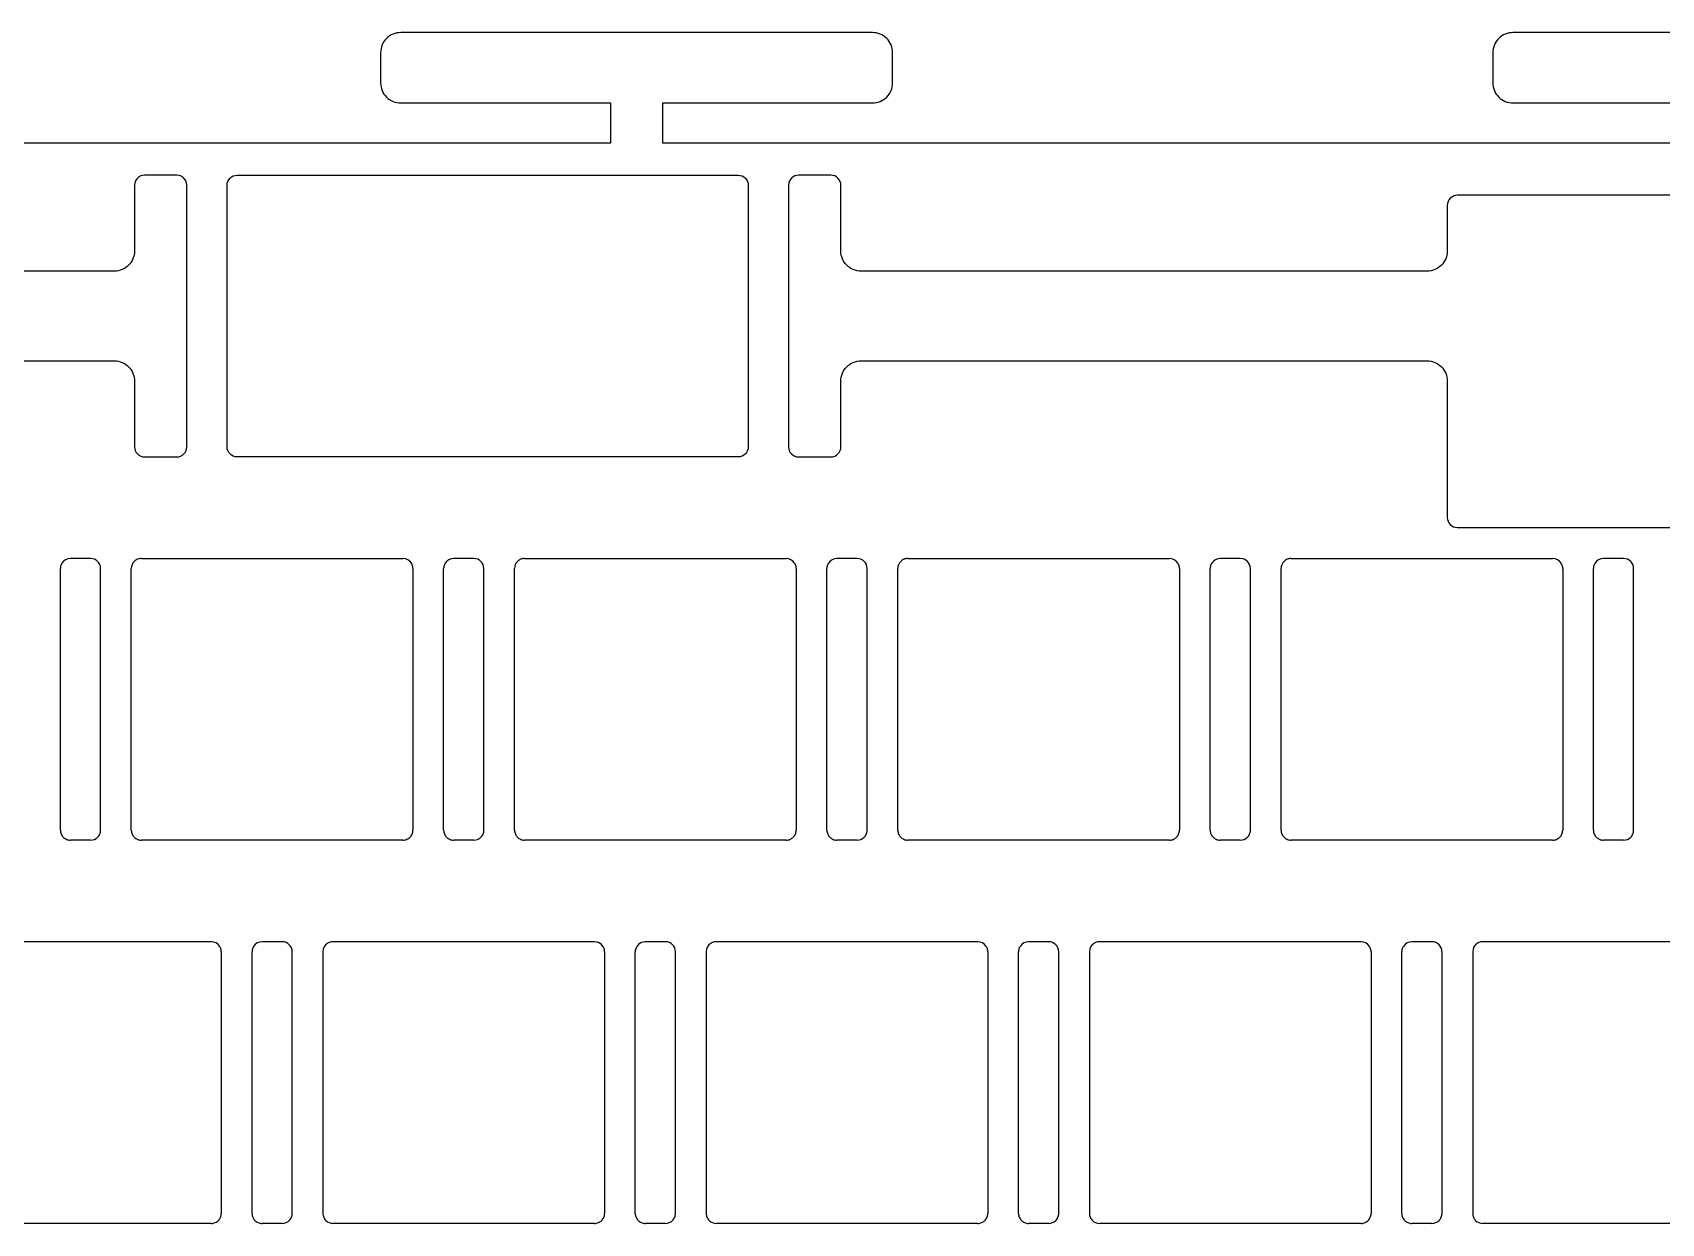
# Model space of a CAD drawing. Header units: millimetres. Extents: x -167 to 146, y -50 to 78.
# Drawn here: x -13 to 68, y 19.2 to 78.4 of the extents above; entities that cross this region are included whole.
import ezdxf

# ---------------------------------------------------------------- set-up
doc = ezdxf.new("R2010")
doc.units = ezdxf.units.MM
doc.layers.get('0').update_dxf_attribs({"linetype": 'CONTINUOUS'})

msp = doc.modelspace()

# ---------------------------------------------------------------- linework, layer by layer
for p, q in [((-7.573, 52.253), (-7.573, 52.253)), ((-7.564, 52.253), (5.436, 52.253)), ((11.477, 52.253), (11.477, 52.253)), ((11.486, 52.253), (24.486, 52.253)), ((30.536, 52.253), (43.536, 52.253)), ((49.586, 52.253), (62.586, 52.253)), ((-11.589, 38.753), (-11.589, 51.753)), ((-9.589, 38.753), (-9.589, 51.753)), ((-8.064, 38.753), (-8.064, 51.753)), ((5.936, 51.753), (5.936, 38.753)), ((7.461, 38.753), (7.461, 51.753)), ((9.461, 38.753), (9.461, 51.753)), ((10.986, 38.753), (10.986, 51.753)), ((24.986, 51.753), (24.986, 38.753)), ((26.511, 38.753), (26.511, 51.753)), ((28.511, 38.753), (28.511, 51.753)), ((30.036, 38.753), (30.036, 51.753)), ((44.036, 51.753), (44.036, 38.753)), ((45.561, 38.753), (45.561, 51.753)), ((47.561, 38.753), (47.561, 51.753)), ((49.086, 38.753), (49.086, 51.753)), ((63.086, 51.753), (63.086, 38.753)), ((64.611, 38.753), (64.611, 51.753)), ((66.611, 38.753), (66.611, 51.753)), ((-10.089, 38.253), (-11.089, 38.253)), ((5.436, 38.253), (-7.564, 38.253)), ((8.961, 38.253), (7.961, 38.253)), ((24.486, 38.253), (11.486, 38.253)), ((28.011, 38.253), (27.011, 38.253)), ((43.536, 38.253), (30.536, 38.253)), ((47.061, 38.253), (46.061, 38.253)), ((62.586, 38.253), (49.586, 38.253)), ((66.111, 38.253), (65.111, 38.253)), ((-4.089, 33.203), (-17.089, 33.203)), ((-4.089, 33.203), (-4.089, 33.203)), ((14.961, 33.203), (1.961, 33.203)), ((14.961, 33.203), (14.961, 33.203)), ((34.011, 33.203), (21.011, 33.203)), ((34.011, 33.203), (34.011, 33.203)), ((53.061, 33.203), (40.061, 33.203)), ((53.061, 33.203), (53.061, 33.203)), ((72.111, 33.203), (59.111, 33.203)), ((-3.589, 32.711), (-3.589, 32.711)), ((-3.589, 32.703), (-3.589, 19.703)), ((-2.064, 19.703), (-2.064, 32.703)), ((-0.064, 19.703), (-0.064, 32.703)), ((1.461, 32.703), (1.461, 19.703)), ((1.461, 32.703), (1.461, 32.703)), ((15.461, 32.711), (15.461, 32.711)), ((15.461, 32.703), (15.461, 19.703)), ((16.986, 19.703), (16.986, 32.703)), ((18.986, 19.703), (18.986, 32.703)), ((20.511, 32.703), (20.511, 19.703)), ((20.511, 32.703), (20.511, 32.703)), ((34.511, 32.711), (34.511, 32.711)), ((34.511, 32.703), (34.511, 19.703)), ((36.036, 19.703), (36.036, 32.703)), ((38.036, 19.703), (38.036, 32.703)), ((39.561, 32.703), (39.561, 19.703)), ((39.561, 32.703), (39.561, 32.703)), ((53.561, 32.711), (53.561, 32.711)), ((53.561, 32.703), (53.561, 19.703)), ((55.086, 19.703), (55.086, 32.703)), ((57.086, 19.703), (57.086, 32.703)), ((58.611, 32.703), (58.611, 19.703)), ((58.611, 32.703), (58.611, 32.703)), ((-4.089, 19.203), (-17.089, 19.203)), ((-0.564, 19.203), (-1.564, 19.203)), ((14.961, 19.203), (1.961, 19.203)), ((18.486, 19.203), (17.486, 19.203)), ((34.011, 19.203), (21.011, 19.203)), ((37.536, 19.203), (36.536, 19.203)), ((53.061, 19.203), (40.061, 19.203)), ((56.586, 19.203), (55.586, 19.203)), ((72.111, 19.203), (59.111, 19.203))]:
    msp.add_line(p, q)
for points in [[(71.037, 72.892), (18.353, 72.892), (18.353, 74.892), (28.776, 74.892, 0.414214), (29.776, 75.892), (29.776, 77.392, 0.414214), (28.776, 78.392), (5.329, 78.392, 0.414214), (4.329, 77.392), (4.329, 75.892, 0.414214), (5.329, 74.892), (15.753, 74.892), (15.753, 72.892), (-36.932, 72.892)], [(84.061, 78.392), (60.614, 78.392, 0.414214), (59.614, 77.392), (59.614, 75.892, 0.414214), (60.614, 74.892), (71.037, 74.892)]]:
    msp.add_lwpolyline(points, format="xyb")
for points in [[(-42.658, 54.295, 0.414214), (-42.158, 53.795), (-31.396, 53.795, 0.414214), (-30.896, 54.295), (-30.896, 61.073, -0.414214), (-29.896, 62.073), (-8.904, 62.073, -0.414214), (-7.904, 61.073), (-7.904, 57.803, 0.414214), (-7.404, 57.303), (-5.802, 57.303, 0.414214), (-5.302, 57.803), (-5.302, 70.803, 0.414214), (-5.802, 71.303), (-7.404, 71.303, 0.414214), (-7.904, 70.803), (-7.904, 67.532, -0.414214), (-8.904, 66.532), (-29.896, 66.532, -0.414214), (-30.896, 67.532), (-30.896, 69.803, 0.414214), (-31.396, 70.303), (-42.158, 70.303, 0.414214), (-42.658, 69.803)], [(-2.802, 71.303), (22.104, 71.303, -0.414214), (22.604, 70.803), (22.604, 57.803, -0.414214), (22.104, 57.303), (-2.802, 57.303, -0.414214), (-3.302, 57.803), (-3.302, 70.803, -0.414214)], [(57.348, 54.295, 0.414214), (57.848, 53.795), (68.604, 53.795, 0.414214), (69.104, 54.295), (69.104, 69.803, 0.414214), (68.604, 70.303), (57.848, 70.303, 0.414214), (57.348, 69.803), (57.348, 67.532, -0.414214), (56.348, 66.532), (28.207, 66.532, -0.414214), (27.207, 67.532), (27.207, 70.803, 0.414214), (26.707, 71.303), (25.104, 71.303, 0.414214), (24.604, 70.803), (24.604, 57.803, 0.414214), (25.104, 57.303), (26.707, 57.303, 0.414214), (27.207, 57.803), (27.207, 61.073, -0.414214), (28.207, 62.073), (56.348, 62.073, -0.414214), (57.348, 61.073)]]:
    msp.add_lwpolyline(points, format="xyb", close=True)
for centre, radius, start, end in [((-11.09, 51.753), 0.499, 157.48173, 180.01857), ((-11.087, 51.751), 0.502, 147.16153, 157.46929), ((-11.089, 51.753), 0.5, 89.99853, 147.12714), ((-11.087, 51.751), 0.502, 147.15012, 147.16153), ((-11.089, 51.753), 0.5, 89.98707, 89.99853), ((-10.089, 51.753), 0.5, -0.00208, 89.99705), ((-7.563, 51.751), 0.502, 112.54148, 134.92631), ((-7.564, 51.753), 0.499, 90.96916, 112.51157), ((5.436, 51.753), 0.5, 89.99005, 90.00151), ((5.436, 51.753), 0.5, 32.84383, 89.99005), ((5.434, 51.751), 0.502, 32.80945, 32.82085), ((5.434, 51.751), 0.502, 22.53068, 32.80945), ((5.436, 51.753), 0.5, 21.62416, 22.50375), ((5.436, 51.753), 0.5, -0.00173, 21.62416), ((7.96, 51.753), 0.499, 157.48173, 180.01857), ((7.963, 51.751), 0.502, 147.16153, 157.46929), ((7.961, 51.753), 0.5, 89.99853, 147.12714), ((7.963, 51.751), 0.502, 147.15012, 147.16153), ((7.961, 51.753), 0.5, 89.98707, 89.99853), ((8.961, 51.753), 0.5, -0.00208, 89.99705), ((11.487, 51.751), 0.502, 112.54148, 134.92631), ((11.486, 51.753), 0.499, 90.96916, 112.51157), ((24.486, 51.753), 0.5, 89.99005, 90.00151), ((24.486, 51.753), 0.5, 32.84383, 89.99005), ((24.484, 51.751), 0.502, 32.80945, 32.82085), ((24.484, 51.751), 0.502, 22.53068, 32.80945), ((24.486, 51.753), 0.5, 21.62416, 22.50375), ((24.486, 51.753), 0.5, -0.00173, 21.62416), ((27.01, 51.753), 0.499, 157.48173, 180.01857), ((27.013, 51.751), 0.502, 147.16153, 157.46929), ((27.011, 51.753), 0.5, 89.99853, 147.12714), ((27.013, 51.751), 0.502, 147.15012, 147.16153), ((27.011, 51.753), 0.5, 89.98707, 89.99853), ((28.011, 51.753), 0.5, -0.00208, 89.99705), ((30.537, 51.751), 0.502, 112.54148, 134.92631), ((30.536, 51.753), 0.499, 90.96916, 112.51157), ((43.536, 51.753), 0.5, 89.99005, 90.00151), ((43.536, 51.753), 0.5, 32.84383, 89.99005), ((43.534, 51.751), 0.502, 32.80945, 32.82085), ((43.534, 51.751), 0.502, 22.53068, 32.80945), ((43.536, 51.753), 0.5, 21.62416, 22.50375), ((43.536, 51.753), 0.5, -0.00173, 21.62416), ((46.06, 51.753), 0.499, 157.48173, 180.01857), ((46.063, 51.751), 0.502, 147.16153, 157.46929), ((46.061, 51.753), 0.5, 89.99853, 147.12714), ((46.063, 51.751), 0.502, 147.15012, 147.16153), ((46.061, 51.753), 0.5, 89.98707, 89.99853), ((47.061, 51.753), 0.5, -0.00208, 89.99705), ((49.587, 51.751), 0.502, 112.54148, 134.92631), ((49.586, 51.753), 0.499, 90.96916, 112.51157), ((62.586, 51.753), 0.5, 89.99005, 90.00151), ((62.586, 51.753), 0.5, 32.84383, 89.99005), ((62.584, 51.751), 0.502, 32.80945, 32.82085), ((62.584, 51.751), 0.502, 22.53068, 32.80945), ((62.586, 51.753), 0.5, 21.62416, 22.50375), ((62.586, 51.753), 0.5, -0.00173, 21.62416), ((65.11, 51.753), 0.499, 157.48173, 180.01857), ((65.113, 51.751), 0.502, 147.16153, 157.46929), ((65.111, 51.753), 0.5, 89.99853, 147.12714), ((65.113, 51.751), 0.502, 147.15012, 147.16153), ((65.111, 51.753), 0.5, 89.98707, 89.99853), ((66.111, 51.753), 0.5, -0.00208, 89.99705), ((-4.089, 32.703), 0.5, 32.8438, 89.99006), ((-1.564, 32.703), 0.5, 89.99853, 147.12714), ((-1.564, 32.703), 0.5, 89.98707, 89.99853), ((-0.565, 32.702), 0.5, 0.01361, 89.9807), ((1.96, 32.703), 0.499, 89.98142, 112.50682), ((14.961, 32.703), 0.5, 32.8438, 89.99006), ((17.486, 32.703), 0.5, 89.99853, 147.12714), ((17.486, 32.703), 0.5, 89.98707, 89.99853), ((18.485, 32.702), 0.5, 0.01361, 89.9807), ((21.01, 32.703), 0.499, 89.98142, 112.50682), ((34.011, 32.703), 0.5, 32.8438, 89.99006), ((36.536, 32.703), 0.5, 89.99853, 147.12714), ((36.536, 32.703), 0.5, 89.98707, 89.99853), ((37.535, 32.702), 0.5, 0.01361, 89.9807), ((40.06, 32.703), 0.499, 89.98142, 112.50682), ((53.061, 32.703), 0.5, 32.8438, 89.99006), ((55.586, 32.703), 0.5, 89.99853, 147.12714), ((55.586, 32.703), 0.5, 89.98707, 89.99853), ((56.585, 32.702), 0.5, 0.01361, 89.9807), ((59.11, 32.703), 0.499, 89.98142, 112.50682), ((-4.089, 32.703), 0.5, 32.83235, 32.8438), ((-4.091, 32.701), 0.502, 22.53049, 32.80962), ((-4.089, 32.703), 0.499, 0.96919, 22.50008), ((-1.565, 32.703), 0.499, 157.48173, 180.01857), ((-1.562, 32.701), 0.502, 147.16153, 157.46929), ((-1.562, 32.701), 0.502, 147.15012, 147.16153), ((1.961, 32.703), 0.5, 122.8438, 179.99006), ((1.962, 32.7), 0.502, 112.53049, 122.80962), ((1.961, 32.703), 0.5, 122.83235, 122.8438), ((14.961, 32.703), 0.5, 32.83235, 32.8438), ((14.959, 32.701), 0.502, 22.53049, 32.80962), ((14.961, 32.703), 0.499, 0.96919, 22.50008), ((17.485, 32.703), 0.499, 157.48173, 180.01857), ((17.488, 32.701), 0.502, 147.16153, 157.46929), ((17.488, 32.701), 0.502, 147.15012, 147.16153), ((21.011, 32.703), 0.5, 122.8438, 179.99006), ((21.012, 32.7), 0.502, 112.53049, 122.80962), ((21.011, 32.703), 0.5, 122.83235, 122.8438), ((34.011, 32.703), 0.5, 32.83235, 32.8438), ((34.009, 32.701), 0.502, 22.53049, 32.80962), ((34.011, 32.703), 0.499, 0.96919, 22.50008), ((36.535, 32.703), 0.499, 157.48173, 180.01857), ((36.538, 32.701), 0.502, 147.16153, 157.46929), ((36.538, 32.701), 0.502, 147.15012, 147.16153), ((40.061, 32.703), 0.5, 122.8438, 179.99006), ((40.062, 32.7), 0.502, 112.53049, 122.80962), ((40.061, 32.703), 0.5, 122.83235, 122.8438), ((53.061, 32.703), 0.5, 32.83235, 32.8438), ((53.059, 32.701), 0.502, 22.53049, 32.80962), ((53.061, 32.703), 0.499, 0.96919, 22.50008), ((55.585, 32.703), 0.499, 157.48173, 180.01857), ((55.588, 32.701), 0.502, 147.16153, 157.46929), ((55.588, 32.701), 0.502, 147.15012, 147.16153), ((59.111, 32.703), 0.5, 122.8438, 179.99006), ((59.112, 32.7), 0.502, 112.53049, 122.80962), ((59.111, 32.703), 0.5, 122.83235, 122.8438)]:
    msp.add_arc(centre, radius, start, end)
for centre, major_axis, ratio, start_param, end_param in [((-7.664, 51.794), (0.173, 0.413), 0.875966, 1.132094, 2.016271), ((-7.565, 51.755), (-0.489, -0.098), 0.996985, 4.51455, 4.531419), ((11.386, 51.794), (0.173, 0.413), 0.875966, 1.132094, 2.016271), ((11.485, 51.755), (-0.489, -0.098), 0.996995, 4.514039, 4.530908), ((30.436, 51.794), (0.173, 0.413), 0.875966, 1.132094, 2.016271), ((30.535, 51.754), (-0.46, -0.195), 0.99838, 4.31073, 4.327571), ((49.486, 51.794), (0.173, 0.413), 0.875966, 1.132094, 2.016271), ((49.585, 51.754), (-0.462, -0.189), 0.998336, 4.324096, 4.340938), ((-4.09, 32.702), (-0.417, -0.277), 0.998483, 2.556194, 2.573006), ((14.96, 32.702), (-0.417, -0.278), 0.998486, 2.554086, 2.570898), ((34.01, 32.702), (-0.416, -0.279), 0.998489, 2.551691, 2.568504), ((53.06, 32.702), (-0.422, -0.269), 0.998457, 2.574528, 2.591338)]:
    msp.add_ellipse(centre, major_axis=major_axis, ratio=ratio, start_param=start_param, end_param=end_param)
for points, knots in [([(-10.089, 52.253), (-10.391, 52.253), (-10.692, 52.253), (-11.03, 52.253), (-11.061, 52.253), (-11.089, 52.253)], [0, 0, 0, 0, 0.0904295, 0.0904295, 0.1014512, 0.1014512, 0.1014512, 0.1014512]), ([(8.961, 52.253), (8.659, 52.253), (8.358, 52.253), (8.02, 52.253), (7.989, 52.253), (7.961, 52.253)], [0, 0, 0, 0, 0.0904295, 0.0904295, 0.1014512, 0.1014512, 0.1014512, 0.1014512]), ([(28.011, 52.253), (27.709, 52.253), (27.408, 52.253), (27.07, 52.253), (27.039, 52.253), (27.011, 52.253)], [0, 0, 0, 0, 0.0904295, 0.0904295, 0.1014512, 0.1014512, 0.1014512, 0.1014512]), ([(47.061, 52.253), (46.759, 52.253), (46.458, 52.253), (46.12, 52.253), (46.089, 52.253), (46.061, 52.253)], [0, 0, 0, 0, 0.0904295, 0.0904295, 0.1014512, 0.1014512, 0.1014512, 0.1014512]), ([(66.111, 52.253), (65.809, 52.253), (65.508, 52.253), (65.17, 52.253), (65.139, 52.253), (65.111, 52.253)], [0, 0, 0, 0, 0.0904295, 0.0904295, 0.1014512, 0.1014512, 0.1014512, 0.1014512]), ([(-11.589, 38.753), (-11.589, 38.719), (-11.586, 38.685), (-11.572, 38.619), (-11.562, 38.587), (-11.524, 38.499), (-11.489, 38.446), (-11.406, 38.362), (-11.354, 38.322), (-11.257, 38.28), (-11.225, 38.27), (-11.158, 38.256), (-11.124, 38.253), (-11.089, 38.253)], [0, 0, 0, 0, 0.01010654, 0.01010654, 0.02016506, 0.02016506, 0.03892066, 0.03892066, 0.05567408, 0.05567408, 0.06368084, 0.06368084, 0.07169072, 0.07169072, 0.07169072, 0.07169072]), ([(-10.089, 38.253), (-9.957, 38.253), (-9.828, 38.307), (-9.736, 38.399), (-9.736, 38.399), (-9.69, 38.445), (-9.653, 38.501), (-9.627, 38.561), (-9.627, 38.561), (-9.602, 38.622), (-9.589, 38.687), (-9.589, 38.753)], [-6338.0237309, -6338.0237309, -6338.0237309, -6338.0237309, -6337.6209828, -6337.6209828, -6337.6208798, -6337.6208798, -6337.423554, -6337.423554, -6337.4234535, -6337.4234535, -6337.2258383, -6337.2258383, -6337.2258383, -6337.2258383]), ([(-8.064, 38.753), (-8.064, 38.718), (-8.061, 38.684), (-8.047, 38.617), (-8.037, 38.585), (-7.995, 38.488), (-7.955, 38.436), (-7.871, 38.353), (-7.818, 38.318), (-7.73, 38.28), (-7.697, 38.27), (-7.632, 38.256), (-7.598, 38.253), (-7.564, 38.253)], [0, 0, 0, 0, 0.01027008, 0.01027008, 0.02053614, 0.02053614, 0.04201602, 0.04201602, 0.06606368, 0.06606368, 0.0789603, 0.0789603, 0.09191849, 0.09191849, 0.09191849, 0.09191849]), ([(5.436, 38.253), (5.47, 38.253), (5.504, 38.256), (5.571, 38.27), (5.604, 38.28), (5.7, 38.322), (5.753, 38.362), (5.836, 38.446), (5.871, 38.499), (5.908, 38.587), (5.918, 38.619), (5.932, 38.685), (5.936, 38.719), (5.936, 38.753)], [0, 0, 0, 0, 0.01027007, 0.01027007, 0.02053614, 0.02053614, 0.04201603, 0.04201603, 0.06606374, 0.06606374, 0.0789604, 0.0789604, 0.09191862, 0.09191862, 0.09191862, 0.09191862]), ([(7.461, 38.753), (7.461, 38.719), (7.464, 38.685), (7.478, 38.619), (7.488, 38.587), (7.526, 38.499), (7.561, 38.446), (7.644, 38.362), (7.696, 38.322), (7.793, 38.28), (7.825, 38.27), (7.892, 38.256), (7.926, 38.253), (7.961, 38.253)], [0, 0, 0, 0, 0.01010654, 0.01010654, 0.02016506, 0.02016506, 0.03892066, 0.03892066, 0.05567408, 0.05567408, 0.06368084, 0.06368084, 0.07169072, 0.07169072, 0.07169072, 0.07169072]), ([(8.961, 38.253), (9.093, 38.253), (9.222, 38.307), (9.314, 38.399), (9.314, 38.399), (9.36, 38.445), (9.397, 38.501), (9.423, 38.561), (9.423, 38.561), (9.448, 38.622), (9.461, 38.687), (9.461, 38.753)], [-6306.8522565, -6306.8522565, -6306.8522565, -6306.8522565, -6306.4495084, -6306.4495084, -6306.4494054, -6306.4494054, -6306.2520796, -6306.2520796, -6306.2519791, -6306.2519791, -6306.0543638, -6306.0543638, -6306.0543638, -6306.0543638]), ([(10.986, 38.753), (10.986, 38.718), (10.989, 38.684), (11.003, 38.617), (11.013, 38.585), (11.055, 38.488), (11.095, 38.436), (11.179, 38.353), (11.232, 38.318), (11.32, 38.28), (11.353, 38.27), (11.418, 38.256), (11.452, 38.253), (11.486, 38.253)], [0, 0, 0, 0, 0.01027008, 0.01027008, 0.02053614, 0.02053614, 0.04201602, 0.04201602, 0.06606368, 0.06606368, 0.0789603, 0.0789603, 0.09191849, 0.09191849, 0.09191849, 0.09191849]), ([(24.486, 38.253), (24.52, 38.253), (24.554, 38.256), (24.621, 38.27), (24.654, 38.28), (24.75, 38.322), (24.803, 38.362), (24.886, 38.446), (24.921, 38.499), (24.958, 38.587), (24.968, 38.619), (24.982, 38.685), (24.986, 38.719), (24.986, 38.753)], [0, 0, 0, 0, 0.01027007, 0.01027007, 0.02053614, 0.02053614, 0.04201603, 0.04201603, 0.06606374, 0.06606374, 0.0789604, 0.0789604, 0.09191862, 0.09191862, 0.09191862, 0.09191862]), ([(26.511, 38.753), (26.511, 38.719), (26.514, 38.685), (26.528, 38.619), (26.538, 38.587), (26.576, 38.499), (26.611, 38.446), (26.694, 38.362), (26.746, 38.322), (26.843, 38.28), (26.875, 38.27), (26.942, 38.256), (26.976, 38.253), (27.011, 38.253)], [0, 0, 0, 0, 0.01010654, 0.01010654, 0.02016506, 0.02016506, 0.03892066, 0.03892066, 0.05567408, 0.05567408, 0.06368084, 0.06368084, 0.07169072, 0.07169072, 0.07169072, 0.07169072]), ([(28.011, 38.253), (28.143, 38.253), (28.272, 38.307), (28.364, 38.399), (28.364, 38.399), (28.41, 38.445), (28.447, 38.501), (28.473, 38.561), (28.473, 38.561), (28.498, 38.622), (28.511, 38.687), (28.511, 38.753)], [-6275.680782, -6275.680782, -6275.680782, -6275.680782, -6275.2780339, -6275.2780339, -6275.277931, -6275.277931, -6275.0806051, -6275.0806051, -6275.0805047, -6275.0805047, -6274.8828894, -6274.8828894, -6274.8828894, -6274.8828894]), ([(30.036, 38.753), (30.036, 38.718), (30.039, 38.684), (30.053, 38.617), (30.063, 38.585), (30.105, 38.488), (30.145, 38.436), (30.229, 38.353), (30.282, 38.318), (30.37, 38.28), (30.403, 38.27), (30.468, 38.256), (30.502, 38.253), (30.536, 38.253)], [0, 0, 0, 0, 0.01027008, 0.01027008, 0.02053614, 0.02053614, 0.04201602, 0.04201602, 0.06606368, 0.06606368, 0.0789603, 0.0789603, 0.09191849, 0.09191849, 0.09191849, 0.09191849]), ([(43.536, 38.253), (43.57, 38.253), (43.604, 38.256), (43.671, 38.27), (43.704, 38.28), (43.8, 38.322), (43.853, 38.362), (43.936, 38.446), (43.971, 38.499), (44.008, 38.587), (44.018, 38.619), (44.032, 38.685), (44.036, 38.719), (44.036, 38.753)], [0, 0, 0, 0, 0.01027007, 0.01027007, 0.02053614, 0.02053614, 0.04201603, 0.04201603, 0.06606374, 0.06606374, 0.0789604, 0.0789604, 0.09191862, 0.09191862, 0.09191862, 0.09191862]), ([(45.561, 38.753), (45.561, 38.719), (45.564, 38.685), (45.578, 38.619), (45.588, 38.587), (45.626, 38.499), (45.661, 38.446), (45.744, 38.362), (45.796, 38.322), (45.893, 38.28), (45.925, 38.27), (45.992, 38.256), (46.026, 38.253), (46.061, 38.253)], [0, 0, 0, 0, 0.01010654, 0.01010654, 0.02016506, 0.02016506, 0.03892066, 0.03892066, 0.05567408, 0.05567408, 0.06368084, 0.06368084, 0.07169072, 0.07169072, 0.07169072, 0.07169072]), ([(47.061, 38.253), (47.193, 38.253), (47.322, 38.307), (47.414, 38.399), (47.414, 38.399), (47.46, 38.445), (47.497, 38.501), (47.523, 38.561), (47.523, 38.561), (47.548, 38.622), (47.561, 38.687), (47.561, 38.753)], [-6244.5093076, -6244.5093076, -6244.5093076, -6244.5093076, -6244.1065595, -6244.1065595, -6244.1064565, -6244.1064565, -6243.9091307, -6243.9091307, -6243.9090302, -6243.9090302, -6243.711415, -6243.711415, -6243.711415, -6243.711415]), ([(49.086, 38.753), (49.086, 38.718), (49.089, 38.684), (49.103, 38.617), (49.113, 38.585), (49.155, 38.488), (49.195, 38.436), (49.279, 38.353), (49.332, 38.318), (49.42, 38.28), (49.453, 38.27), (49.518, 38.256), (49.552, 38.253), (49.586, 38.253)], [0, 0, 0, 0, 0.01027008, 0.01027008, 0.02053614, 0.02053614, 0.04201602, 0.04201602, 0.06606368, 0.06606368, 0.0789603, 0.0789603, 0.09191849, 0.09191849, 0.09191849, 0.09191849]), ([(62.586, 38.253), (62.62, 38.253), (62.654, 38.256), (62.721, 38.27), (62.754, 38.28), (62.85, 38.322), (62.903, 38.362), (62.986, 38.446), (63.021, 38.499), (63.058, 38.587), (63.068, 38.619), (63.082, 38.685), (63.086, 38.719), (63.086, 38.753)], [0, 0, 0, 0, 0.01027007, 0.01027007, 0.02053614, 0.02053614, 0.04201603, 0.04201603, 0.06606374, 0.06606374, 0.0789604, 0.0789604, 0.09191862, 0.09191862, 0.09191862, 0.09191862]), ([(64.611, 38.753), (64.611, 38.719), (64.614, 38.685), (64.628, 38.619), (64.638, 38.587), (64.676, 38.499), (64.711, 38.446), (64.794, 38.362), (64.846, 38.322), (64.943, 38.28), (64.975, 38.27), (65.042, 38.256), (65.076, 38.253), (65.111, 38.253)], [0, 0, 0, 0, 0.01010654, 0.01010654, 0.02016506, 0.02016506, 0.03892066, 0.03892066, 0.05567408, 0.05567408, 0.06368084, 0.06368084, 0.07169072, 0.07169072, 0.07169072, 0.07169072]), ([(66.111, 38.253), (66.243, 38.253), (66.372, 38.307), (66.464, 38.399), (66.464, 38.399), (66.51, 38.445), (66.547, 38.501), (66.573, 38.561), (66.573, 38.561), (66.598, 38.622), (66.611, 38.687), (66.611, 38.753)], [-6213.3378332, -6213.3378332, -6213.3378332, -6213.3378332, -6212.9350851, -6212.9350851, -6212.9349821, -6212.9349821, -6212.7376563, -6212.7376563, -6212.7375558, -6212.7375558, -6212.5399405, -6212.5399405, -6212.5399405, -6212.5399405]), ([(-0.564, 33.203), (-0.866, 33.203), (-1.167, 33.203), (-1.505, 33.203), (-1.536, 33.203), (-1.564, 33.203)], [0, 0, 0, 0, 0.0904295, 0.0904295, 0.1014512, 0.1014512, 0.1014512, 0.1014512]), ([(18.486, 33.203), (18.184, 33.203), (17.883, 33.203), (17.545, 33.203), (17.514, 33.203), (17.486, 33.203)], [0, 0, 0, 0, 0.0904295, 0.0904295, 0.1014512, 0.1014512, 0.1014512, 0.1014512]), ([(37.536, 33.203), (37.234, 33.203), (36.933, 33.203), (36.595, 33.203), (36.564, 33.203), (36.536, 33.203)], [0, 0, 0, 0, 0.0904295, 0.0904295, 0.1014512, 0.1014512, 0.1014512, 0.1014512]), ([(56.586, 33.203), (56.284, 33.203), (55.983, 33.203), (55.645, 33.203), (55.614, 33.203), (55.586, 33.203)], [0, 0, 0, 0, 0.0904295, 0.0904295, 0.1014512, 0.1014512, 0.1014512, 0.1014512]), ([(-4.089, 19.203), (-4.055, 19.203), (-4.021, 19.206), (-3.954, 19.22), (-3.921, 19.23), (-3.825, 19.272), (-3.772, 19.312), (-3.689, 19.396), (-3.654, 19.449), (-3.617, 19.537), (-3.607, 19.569), (-3.593, 19.635), (-3.589, 19.669), (-3.589, 19.703)], [0, 0, 0, 0, 0.01027007, 0.01027007, 0.02053614, 0.02053614, 0.04201604, 0.04201604, 0.06606375, 0.06606375, 0.07896039, 0.07896039, 0.09191861, 0.09191861, 0.09191861, 0.09191861]), ([(-2.064, 19.703), (-2.064, 19.669), (-2.061, 19.635), (-2.047, 19.569), (-2.037, 19.537), (-1.999, 19.449), (-1.964, 19.396), (-1.881, 19.312), (-1.829, 19.272), (-1.732, 19.23), (-1.7, 19.22), (-1.633, 19.206), (-1.599, 19.203), (-1.564, 19.203)], [0, 0, 0, 0, 0.01010654, 0.01010654, 0.02016506, 0.02016506, 0.03892066, 0.03892066, 0.05567408, 0.05567408, 0.06368084, 0.06368084, 0.07169072, 0.07169072, 0.07169072, 0.07169072]), ([(-0.564, 19.203), (-0.432, 19.203), (-0.303, 19.257), (-0.211, 19.349), (-0.211, 19.349), (-0.165, 19.395), (-0.128, 19.451), (-0.102, 19.511), (-0.102, 19.511), (-0.077, 19.572), (-0.064, 19.637), (-0.064, 19.703)], [-6556.2195783, -6556.2195783, -6556.2195783, -6556.2195783, -6555.8168302, -6555.8168302, -6555.8167273, -6555.8167273, -6555.6194015, -6555.6194015, -6555.619301, -6555.619301, -6555.4216857, -6555.4216857, -6555.4216857, -6555.4216857]), ([(1.461, 19.703), (1.461, 19.637), (1.474, 19.572), (1.499, 19.511), (1.499, 19.511), (1.524, 19.451), (1.561, 19.395), (1.607, 19.349), (1.607, 19.349), (1.699, 19.257), (1.829, 19.203), (1.961, 19.203)], [-3106.7589982, -3106.7589982, -3106.7589982, -3106.7589982, -3106.5614814, -3106.5614814, -3106.5613809, -3106.5613809, -3106.3640532, -3106.3640532, -3106.3639523, -3106.3639523, -3105.9611063, -3105.9611063, -3105.9611063, -3105.9611063]), ([(14.961, 19.203), (14.995, 19.203), (15.029, 19.206), (15.096, 19.22), (15.129, 19.23), (15.225, 19.272), (15.278, 19.312), (15.361, 19.396), (15.396, 19.449), (15.433, 19.537), (15.443, 19.569), (15.457, 19.635), (15.461, 19.669), (15.461, 19.703)], [0, 0, 0, 0, 0.01027007, 0.01027007, 0.02053614, 0.02053614, 0.04201604, 0.04201604, 0.06606375, 0.06606375, 0.07896039, 0.07896039, 0.09191861, 0.09191861, 0.09191861, 0.09191861]), ([(16.986, 19.703), (16.986, 19.669), (16.989, 19.635), (17.003, 19.569), (17.013, 19.537), (17.051, 19.449), (17.086, 19.396), (17.169, 19.312), (17.221, 19.272), (17.318, 19.23), (17.35, 19.22), (17.417, 19.206), (17.451, 19.203), (17.486, 19.203)], [0, 0, 0, 0, 0.01010654, 0.01010654, 0.02016506, 0.02016506, 0.03892066, 0.03892066, 0.05567408, 0.05567408, 0.06368084, 0.06368084, 0.07169072, 0.07169072, 0.07169072, 0.07169072]), ([(18.486, 19.203), (18.618, 19.203), (18.747, 19.257), (18.839, 19.349), (18.839, 19.349), (18.885, 19.395), (18.922, 19.451), (18.948, 19.511), (18.948, 19.511), (18.973, 19.572), (18.986, 19.637), (18.986, 19.703)], [-6587.3895616, -6587.3895616, -6587.3895616, -6587.3895616, -6586.9868135, -6586.9868135, -6586.9867105, -6586.9867105, -6586.7893847, -6586.7893847, -6586.7892842, -6586.7892842, -6586.591669, -6586.591669, -6586.591669, -6586.591669]), ([(20.511, 19.703), (20.511, 19.637), (20.524, 19.572), (20.549, 19.511), (20.549, 19.511), (20.574, 19.451), (20.611, 19.395), (20.657, 19.349), (20.657, 19.349), (20.749, 19.257), (20.879, 19.203), (21.011, 19.203)], [-3051.5893063, -3051.5893063, -3051.5893063, -3051.5893063, -3051.3917895, -3051.3917895, -3051.391689, -3051.391689, -3051.1943613, -3051.1943613, -3051.1942604, -3051.1942604, -3050.7914144, -3050.7914144, -3050.7914144, -3050.7914144]), ([(34.011, 19.203), (34.045, 19.203), (34.079, 19.206), (34.146, 19.22), (34.179, 19.23), (34.275, 19.272), (34.328, 19.312), (34.411, 19.396), (34.446, 19.449), (34.483, 19.537), (34.493, 19.569), (34.507, 19.635), (34.511, 19.669), (34.511, 19.703)], [0, 0, 0, 0, 0.01027007, 0.01027007, 0.02053614, 0.02053614, 0.04201604, 0.04201604, 0.06606375, 0.06606375, 0.07896039, 0.07896039, 0.09191861, 0.09191861, 0.09191861, 0.09191861]), ([(36.036, 19.703), (36.036, 19.669), (36.039, 19.635), (36.053, 19.569), (36.063, 19.537), (36.101, 19.449), (36.136, 19.396), (36.219, 19.312), (36.271, 19.272), (36.368, 19.23), (36.4, 19.22), (36.467, 19.206), (36.501, 19.203), (36.536, 19.203)], [0, 0, 0, 0, 0.01010654, 0.01010654, 0.02016506, 0.02016506, 0.03892066, 0.03892066, 0.05567408, 0.05567408, 0.06368084, 0.06368084, 0.07169072, 0.07169072, 0.07169072, 0.07169072]), ([(37.536, 19.203), (37.668, 19.203), (37.797, 19.257), (37.889, 19.349), (37.889, 19.349), (37.935, 19.395), (37.972, 19.451), (37.998, 19.511), (37.998, 19.511), (38.023, 19.572), (38.036, 19.637), (38.036, 19.703)], [-6618.5595448, -6618.5595448, -6618.5595448, -6618.5595448, -6618.1567967, -6618.1567967, -6618.1566938, -6618.1566938, -6617.9593679, -6617.9593679, -6617.9592675, -6617.9592675, -6617.7616522, -6617.7616522, -6617.7616522, -6617.7616522]), ([(39.561, 19.703), (39.561, 19.637), (39.574, 19.572), (39.599, 19.511), (39.599, 19.511), (39.624, 19.451), (39.661, 19.395), (39.707, 19.349), (39.707, 19.349), (39.799, 19.257), (39.929, 19.203), (40.061, 19.203)], [-2996.4196144, -2996.4196144, -2996.4196144, -2996.4196144, -2996.2220977, -2996.2220977, -2996.2219971, -2996.2219971, -2996.0246694, -2996.0246694, -2996.0245685, -2996.0245685, -2995.6217225, -2995.6217225, -2995.6217225, -2995.6217225]), ([(53.061, 19.203), (53.095, 19.203), (53.129, 19.206), (53.196, 19.22), (53.229, 19.23), (53.325, 19.272), (53.378, 19.312), (53.461, 19.396), (53.496, 19.449), (53.533, 19.537), (53.543, 19.569), (53.557, 19.635), (53.561, 19.669), (53.561, 19.703)], [0, 0, 0, 0, 0.01027007, 0.01027007, 0.02053614, 0.02053614, 0.04201604, 0.04201604, 0.06606375, 0.06606375, 0.07896039, 0.07896039, 0.09191861, 0.09191861, 0.09191861, 0.09191861]), ([(55.086, 19.703), (55.086, 19.669), (55.089, 19.635), (55.103, 19.569), (55.113, 19.537), (55.151, 19.449), (55.186, 19.396), (55.269, 19.312), (55.321, 19.272), (55.418, 19.23), (55.45, 19.22), (55.517, 19.206), (55.551, 19.203), (55.586, 19.203)], [0, 0, 0, 0, 0.01010654, 0.01010654, 0.02016506, 0.02016506, 0.03892066, 0.03892066, 0.05567408, 0.05567408, 0.06368084, 0.06368084, 0.07169072, 0.07169072, 0.07169072, 0.07169072]), ([(56.586, 19.203), (56.718, 19.203), (56.847, 19.257), (56.939, 19.349), (56.939, 19.349), (56.985, 19.395), (57.022, 19.451), (57.048, 19.511), (57.048, 19.511), (57.073, 19.572), (57.086, 19.637), (57.086, 19.703)], [-6649.7295281, -6649.7295281, -6649.7295281, -6649.7295281, -6649.32678, -6649.32678, -6649.326677, -6649.326677, -6649.1293512, -6649.1293512, -6649.1292507, -6649.1292507, -6648.9316355, -6648.9316355, -6648.9316355, -6648.9316355]), ([(58.611, 19.703), (58.611, 19.637), (58.624, 19.572), (58.649, 19.511), (58.649, 19.511), (58.674, 19.451), (58.711, 19.395), (58.757, 19.349), (58.757, 19.349), (58.849, 19.257), (58.979, 19.203), (59.111, 19.203)], [-2941.2499225, -2941.2499225, -2941.2499225, -2941.2499225, -2941.0524058, -2941.0524058, -2941.0523052, -2941.0523052, -2940.8549776, -2940.8549776, -2940.8548766, -2940.8548766, -2940.4520307, -2940.4520307, -2940.4520307, -2940.4520307])]:
    msp.add_open_spline(points, degree=3, knots=knots)

doc.saveas('drawing.dxf')
